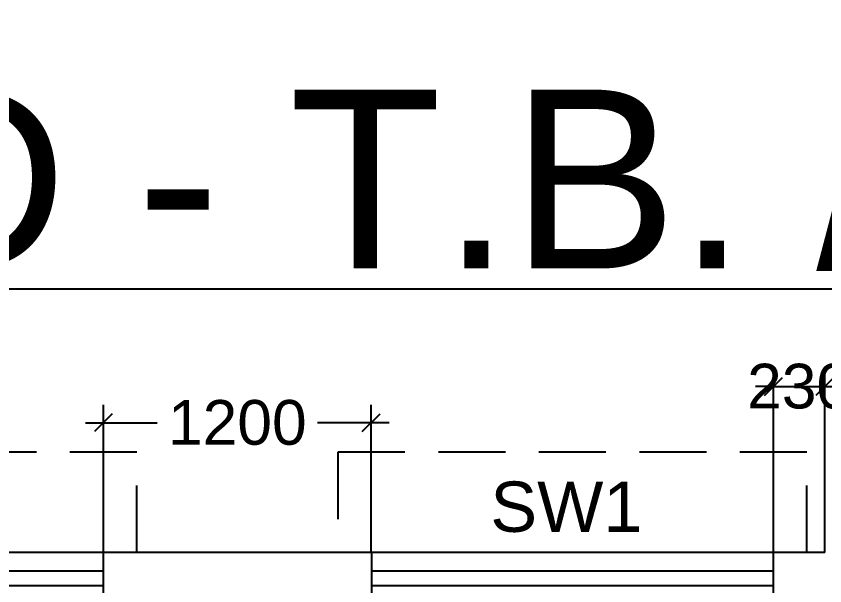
# Model space of a CAD drawing. Extents: x 6345096 to 6738923, y -6490958 to -6305885.
# Drawn here: x 6550307 to 6553927, y -6419562 to -6417014 of the extents above; entities that cross this region are included whole.
import ezdxf
from ezdxf.enums import TextEntityAlignment as Align

# ---------------------------------------------------------------- set-up
doc = ezdxf.new("R2010")
doc.units = 0
doc.header["$LTSCALE"] = 600
doc.header["$MEASUREMENT"] = 0
doc.header["$PDMODE"] = 35
doc.linetypes.add('DASHED', pattern=[0.75, 0.5, -0.25])
doc.linetypes.add('HIDDEN', pattern=[0.375, 0.25, -0.125])
doc.layers.get('0').update_dxf_attribs({"linetype": 'CONTINUOUS'})
doc.layers.get('Defpoints').update_dxf_attribs({"linetype": 'CONTINUOUS'})
for name, color, linetype in [('chajja', 7, 'CONTINUOUS'), ('DIM-TEXT', 8, 'CONTINUOUS'), ('HS', 251, 'CONTINUOUS'), ('joinery', 7, 'CONTINUOUS'), ('Walls', 7, 'CONTINUOUS'), ('WIN', 151, 'CONTINUOUS'), ('Working Dim', 5, 'CONTINUOUS')]:
    doc.layers.add(name, color=color, linetype=linetype)
doc.styles.add('ari', font='arial.ttf')
doc.styles.add('RT', font='romant.shx')
doc.dimstyles.new('int. dim', dxfattribs={"dimtxt": 200, "dimasz": 80, "dimexe": 80, "dimexo": 0, "dimgap": 70, "dimtad": 0, "dimdec": 0, "dimzin": 12, "dimdsep": 46, "dimtxsty": 'ari', "dimblk": 'OBLIQUE', "dimcen": 2, "dimdle": 80, "dimclrd": 256, "dimclre": 256, "dimclrt": 6, "dimadec": 0, "dimazin": 0, "dimtfac": 1, "dimtdec": 0, "dimtix": 1, "dimtmove": 2, "dimatfit": 3, "dimfxl": 1, "dimtolj": 1, "dimtzin": 0, "dimlwd": -1, "dimlwe": -1, "dimarcsym": 0})
doc.dimstyles.new('TEXT', dxfattribs={"dimscale": 0, "dimtxt": 600, "dimasz": 300, "dimexe": 300, "dimexo": 30, "dimgap": 50, "dimtad": 0, "dimdec": 0, "dimzin": 0, "dimdsep": 46, "dimtxsty": 'RT', "dimblk": 'OBLIQUE', "dimcen": 0.09, "dimdle": 300, "dimclrd": 256, "dimclre": 256, "dimclrt": 170, "dimadec": 0, "dimazin": 0, "dimtfac": 1, "dimtdec": 0, "dimtofl": 0, "dimtmove": 2, "dimatfit": 3, "dimfxl": 1, "dimfrac": 2, "dimtolj": 1, "dimtzin": 0, "dimlwd": -1, "dimlwe": -1, "dimarcsym": 0})

# ---------------------------------------------------------------- blocks, each defined once
blk = doc.blocks.new('_Oblique')
at = {"color": 0, "linetype": 'ByBlock', "lineweight": -2}
blk.add_line((-0.5, -0.5), (0.5, 0.5), dxfattribs=at)
blk = doc.blocks.new('*D258')
at = {"layer": 'Defpoints', "color": 0, "linetype": 'Continuous', "transparency": 16777216}
for p in [(6572959.3, -6417748.1), (6531899.4, -6418433.8, -2.1), (6572959.3, -6418963.8, -0.3)]:
    blk.add_point(p, dxfattribs=at)
at = {"layer": 'DIM-TEXT', "transparency": 16777216}
for p, q in [((6531899.4, -6418433.8), (6531899.4, -6417448.1)), ((6572959.3, -6418963.8), (6572959.3, -6417448.1)), ((6531599.4, -6417748.1), (6548138.2, -6417748.1)), ((6573259.3, -6417748.1), (6556720.5, -6417748.1))]:
    blk.add_line(p, q, dxfattribs=at)
at = {"layer": 'DIM-TEXT', "linetype": 'Continuous', "transparency": 16777216, "xscale": 300, "yscale": 300, "zscale": 300, "rotation": 180}
blk.add_blockref('_Oblique', (6531899.4, -6417748.1), dxfattribs=at)
at = {"layer": 'DIM-TEXT', "linetype": 'Continuous', "transparency": 16777216, "xscale": 300, "yscale": 300, "zscale": 300}
blk.add_blockref('_Oblique', (6572959.3, -6417748.1), dxfattribs=at)
at = {"layer": 'DIM-TEXT', "color": 170, "linetype": 'Continuous', "transparency": 16777216, "insert": (6552429.4, -6417748.1), "char_height": 750, "attachment_point": 5, "style": 'ari'}
blk.add_mtext('\\A1;{\\H1.067x;OPD - T.B. / C.D.}', dxfattribs=at)
blk = doc.blocks.new('*D262')
at = {"layer": 'Defpoints', "color": 0, "linetype": 'Continuous', "transparency": 16777216}
for p in [(6572959.5, -6413895.7, 5.8), (6532049.4, -6414394.7, -1), (6572959.5, -6415772.4)]:
    blk.add_point(p, dxfattribs=at)
at = {"layer": 'DIM-TEXT', "transparency": 16777216}
for p, q in [((6572959.5, -6413895.7), (6572959.5, -6416072.4)), ((6532049.4, -6414394.7), (6532049.4, -6416072.4)), ((6531749.4, -6415772.4), (6537340.4, -6415772.4)), ((6573259.5, -6415772.4), (6570917.2, -6415772.4))]:
    blk.add_line(p, q, dxfattribs=at)
at = {"layer": 'DIM-TEXT', "linetype": 'Continuous', "transparency": 16777216, "xscale": 300, "yscale": 300, "zscale": 300, "rotation": 180}
blk.add_blockref('_Oblique', (6532049.4, -6415772.4), dxfattribs=at)
at = {"layer": 'DIM-TEXT', "linetype": 'Continuous', "transparency": 16777216, "xscale": 300, "yscale": 300, "zscale": 300}
blk.add_blockref('_Oblique', (6572959.5, -6415772.4), dxfattribs=at)
at = {"layer": 'DIM-TEXT', "color": 170, "linetype": 'Continuous', "transparency": 16777216, "insert": (6554128.8, -6415995.2), "char_height": 750, "attachment_point": 5, "style": 'ari'}
blk.add_mtext('\\A1;{\\H1.067x;RADIOLOGY (X-RAY,FLUOROSCOPY & ULTRASOUND ROOMS)}', dxfattribs=at)
blk = doc.blocks.new('*D775')
at = {"layer": 'Defpoints', "color": 0, "transparency": 16777216}
for p in [(6553927.4, -6418670.2), (6553697.4, -6419413.7, 5.1), (6553927.4, -6419413.7, 5.1)]:
    blk.add_point(p, dxfattribs=at)
at = {"layer": 'Working Dim', "transparency": 16777216}
for p, q in [((6553697.4, -6419413.7), (6553697.4, -6418590.2)), ((6553927.4, -6419413.7), (6553927.4, -6418590.2)), ((6553697.4, -6418670.2), (6553617.4, -6418670.2)), ((6553697.4, -6418670.2), (6553927.4, -6418670.2)), ((6553927.4, -6418670.2), (6554007.4, -6418670.2))]:
    blk.add_line(p, q, dxfattribs=at)
at = {"layer": 'Working Dim', "transparency": 16777216, "xscale": 80, "yscale": 80, "zscale": 80}
blk.add_blockref('_Oblique', (6553697.4, -6418670.2), dxfattribs=at)
at = {"layer": 'Working Dim', "transparency": 16777216, "xscale": 80, "yscale": 80, "zscale": 80, "rotation": 180}
blk.add_blockref('_Oblique', (6553927.4, -6418670.2), dxfattribs=at)
at = {"layer": 'Working Dim', "color": 6, "transparency": 16777216, "insert": (6553812.4, -6418670.2), "char_height": 200, "attachment_point": 5, "style": 'ari'}
blk.add_mtext('\\A1;230', dxfattribs=at)
blk = doc.blocks.new('*D1108')
at = {"layer": 'Defpoints', "color": 0, "transparency": 16777216}
for p in [(6572729.5, -6418233.7), (6542039.4, -6419043.7, 2.1), (6572729.5, -6419043.7)]:
    blk.add_point(p, dxfattribs=at)
at = {"layer": 'Working Dim', "transparency": 16777216}
for p, q in [((6542039.4, -6419043.7), (6542039.4, -6418153.7)), ((6572729.5, -6419043.7), (6572729.5, -6418153.7)), ((6541959.4, -6418233.7), (6556938.6, -6418233.7)), ((6572809.5, -6418233.7), (6557830.4, -6418233.7))]:
    blk.add_line(p, q, dxfattribs=at)
at = {"layer": 'Working Dim', "transparency": 16777216, "xscale": 80, "yscale": 80, "zscale": 80, "rotation": 180}
blk.add_blockref('_Oblique', (6542039.4, -6418233.7), dxfattribs=at)
at = {"layer": 'Working Dim', "transparency": 16777216, "xscale": 80, "yscale": 80, "zscale": 80}
blk.add_blockref('_Oblique', (6572729.5, -6418233.7), dxfattribs=at)
at = {"layer": 'Working Dim', "color": 6, "transparency": 16777216, "insert": (6557384.5, -6418233.7), "char_height": 200, "attachment_point": 5, "style": 'ari'}
blk.add_mtext('\\A1;30690', dxfattribs=at)
blk = doc.blocks.new('*D1211')
at = {"layer": 'Defpoints', "color": 0, "transparency": 16777216}
for p in [(6551896.4, -6418832.6), (6550696.9, -6419413.7, 2.1), (6551896.4, -6419413.7, 5.1)]:
    blk.add_point(p, dxfattribs=at)
at = {"layer": 'Working Dim', "transparency": 16777216}
for p, q in [((6550696.9, -6419413.7), (6550696.9, -6418752.6)), ((6551896.4, -6419413.7), (6551896.4, -6418752.6)), ((6550616.9, -6418832.6), (6550937.8, -6418832.6)), ((6551976.4, -6418832.6), (6551655.6, -6418832.6))]:
    blk.add_line(p, q, dxfattribs=at)
at = {"layer": 'Working Dim', "transparency": 16777216, "xscale": 80, "yscale": 80, "zscale": 80, "rotation": 180}
blk.add_blockref('_Oblique', (6550696.9, -6418832.6), dxfattribs=at)
at = {"layer": 'Working Dim', "transparency": 16777216, "xscale": 80, "yscale": 80, "zscale": 80}
blk.add_blockref('_Oblique', (6551896.4, -6418832.6), dxfattribs=at)
at = {"layer": 'Working Dim', "color": 6, "transparency": 16777216, "insert": (6551296.7, -6418832.6), "char_height": 200, "attachment_point": 5, "style": 'ari'}
blk.add_mtext('\\A1;1200', dxfattribs=at)
blk = doc.blocks.new('A$C2CD672AE')
at = {"layer": 'Walls', "color": 8, "linetype": 'HIDDEN'}
blk.add_line((23608.1, 37010.2), (18347.6, 37010.2), dxfattribs=at)

msp = doc.modelspace()

# ---------------------------------------------------------------- linework, layer by layer
at = {"layer": 'chajja', "color": 7, "linetype": 'DASHED'}
for points, elevation in [([(6550846.936, -6419413.737), (6550846.936, -6418963.737), (6548746.936, -6418963.738), (6548746.936, -6419413.738)], 2.092), ([(6553847.437, -6419413.737), (6553847.437, -6418963.737), (6551747.437, -6418963.738), (6551747.437, -6419413.738)], 5.131)]:
    msp.add_lwpolyline(points, dxfattribs=dict(at, elevation=elevation))
at = {"layer": 'Walls', "linetype": 'Continuous'}
msp.add_line((6553927.437, -6419413.71), (6548666.936, -6419413.71), dxfattribs=at)
at = {"layer": 'WIN', "linetype": 'Continuous'}
for points, elevation in [([(6550696.936, -6419413.738), (6548896.936, -6419413.738), (6548896.936, -6419643.738), (6550696.936, -6419643.738)], 2.092), ([(6553697.437, -6419413.738), (6551897.437, -6419413.738), (6551897.437, -6419643.738), (6553697.437, -6419643.738)], 5.131), ([(6550696.936, -6419496.522), (6548896.936, -6419496.522), (6548896.936, -6419560.955), (6550696.936, -6419560.955)], 2.092), ([(6553697.437, -6419496.522), (6551897.437, -6419496.522), (6551897.437, -6419560.955), (6553697.437, -6419560.955)], 5.131)]:
    msp.add_lwpolyline(points, close=True, dxfattribs=dict(at, elevation=elevation))

# ---------------------------------------------------------------- block references
at = {"layer": 'HS'}
msp.add_blockref('A$C2CD672AE', (6530319.294, -6456423.902, 8.17), dxfattribs=at)

# ---------------------------------------------------------------- texts
at = {"layer": 'joinery', "style": 'ari'}
msp.add_text('SW1', height=225, dxfattribs=at).set_placement((6552770.203, -6419320.848, 5.131), align=Align.CENTER)

# ---------------------------------------------------------------- dimensions: what is measured, and where the dimension line sits
at = {"layer": 'DIM-TEXT', "linetype": 'Continuous'}
dim = msp.add_linear_dim(base=(6572959.527, -6415772.438, 1.031), p1=(6532049.389, -6414394.742), p2=(6572959.527, -6413895.727, 6.851), angle=180, text='{\\H1.067x;RADIOLOGY (X-RAY,FLUOROSCOPY & ULTRASOUND ROOMS)}', dimstyle='TEXT', override={"dimscale": 1, "dimtxt": 750, "dimexo": 0, "dimtxsty": 'ari'}, dxfattribs=at)
dim.commit()
dim.dimension.update_dxf_attribs({"geometry": '*D262', "text_midpoint": (6554128.813, -6415995.243, 1.031), "dimtype": 160})
dim = msp.add_linear_dim(base=(6572959.349, -6417748.105, 2.092), p1=(6531899.389, -6418433.761), p2=(6572959.349, -6418963.755, 1.743), text='{\\H1.067x;OPD - T.B. / C.D.}', dimstyle='TEXT', override={"dimscale": 1, "dimtxt": 750, "dimexo": 0, "dimtxsty": 'ari'}, dxfattribs=at)
dim.commit()
dim.dimension.update_dxf_attribs({"geometry": '*D258', "text_midpoint": (6552429.369, -6417748.105, 2.092)})
at = {"layer": 'Working Dim', "color": 6}
for base, p1, p2, picture, middle in [((6572729.527, -6418233.724), (6542039.437, -6419043.739, 2.092), (6572729.527, -6419043.692), '*D1108', (6557384.482, -6418233.724)), ((6553927.437, -6418670.179), (6553697.437, -6419413.71, 5.131), (6553927.437, -6419413.71, 5.131), '*D775', (6553812.437, -6418670.179)), ((6551896.437, -6418832.581), (6550696.936, -6419413.71, 2.092), (6551896.437, -6419413.71, 5.131), '*D1211', (6551296.687, -6418832.581))]:
    dim = msp.add_linear_dim(base=base, p1=p1, p2=p2, dimstyle='int. dim', override={"dimtxt": 200, "dimarcsym": 1}, dxfattribs=at)
    dim.commit()
    dim.dimension.update_dxf_attribs({"geometry": picture, "text_midpoint": middle})

doc.saveas('drawing.dxf')
